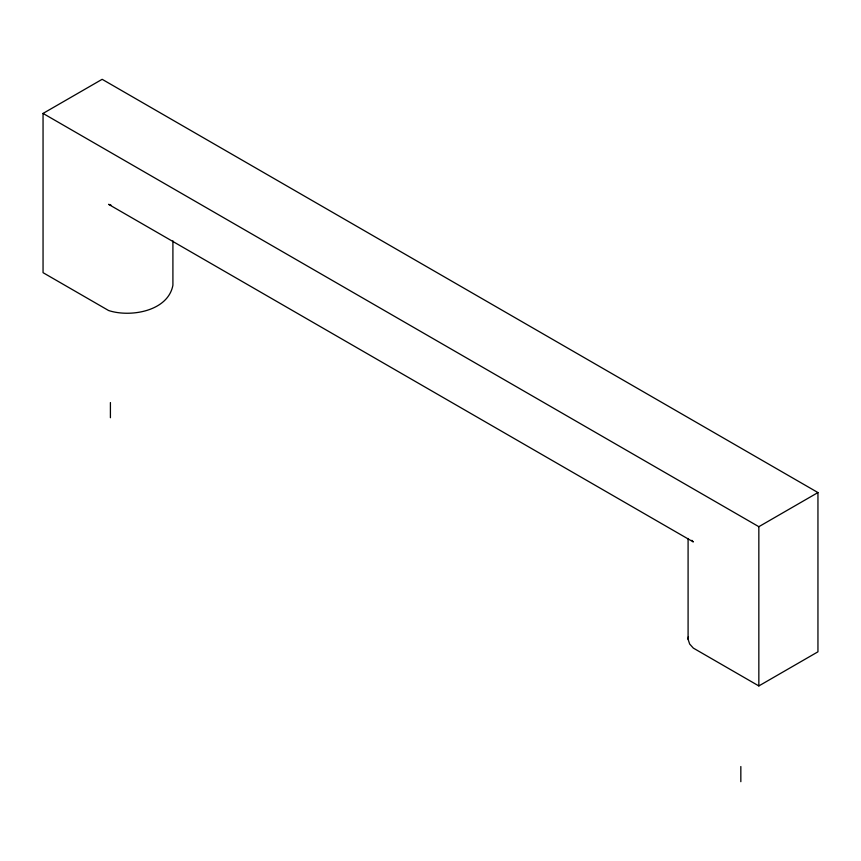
<?xml version="1.0" encoding="UTF-8"?>
<svg xmlns="http://www.w3.org/2000/svg" width="861" height="861" viewBox="0 0 861 861"><rect width="100%" height="100%" fill="white"/><g stroke="black" fill="none" stroke-linecap="round" stroke-linejoin="round"><path stroke-width="1.29" d="M172.91 240.854L172.91 285.206C168.089 311.37 130.183 317.655 108.583 310.509L43.05 272.668L43.05 113.426L102.158 79.309L817.95 492.567L817.95 651.809L758.842 685.937L693.32 648.096L689.65 644.017L688.09 639.271L688.391 636.709M43.05 113.426L758.842 526.695L817.95 492.567M110.94 205.047L108.583 204.348L693.32 541.935L691.857 540.31M758.842 526.695L758.842 685.937M740.837 766.527L740.837 781.691M688.09 538.491L688.09 639.271M110.412 402.55L110.412 417.725"/></g></svg>
